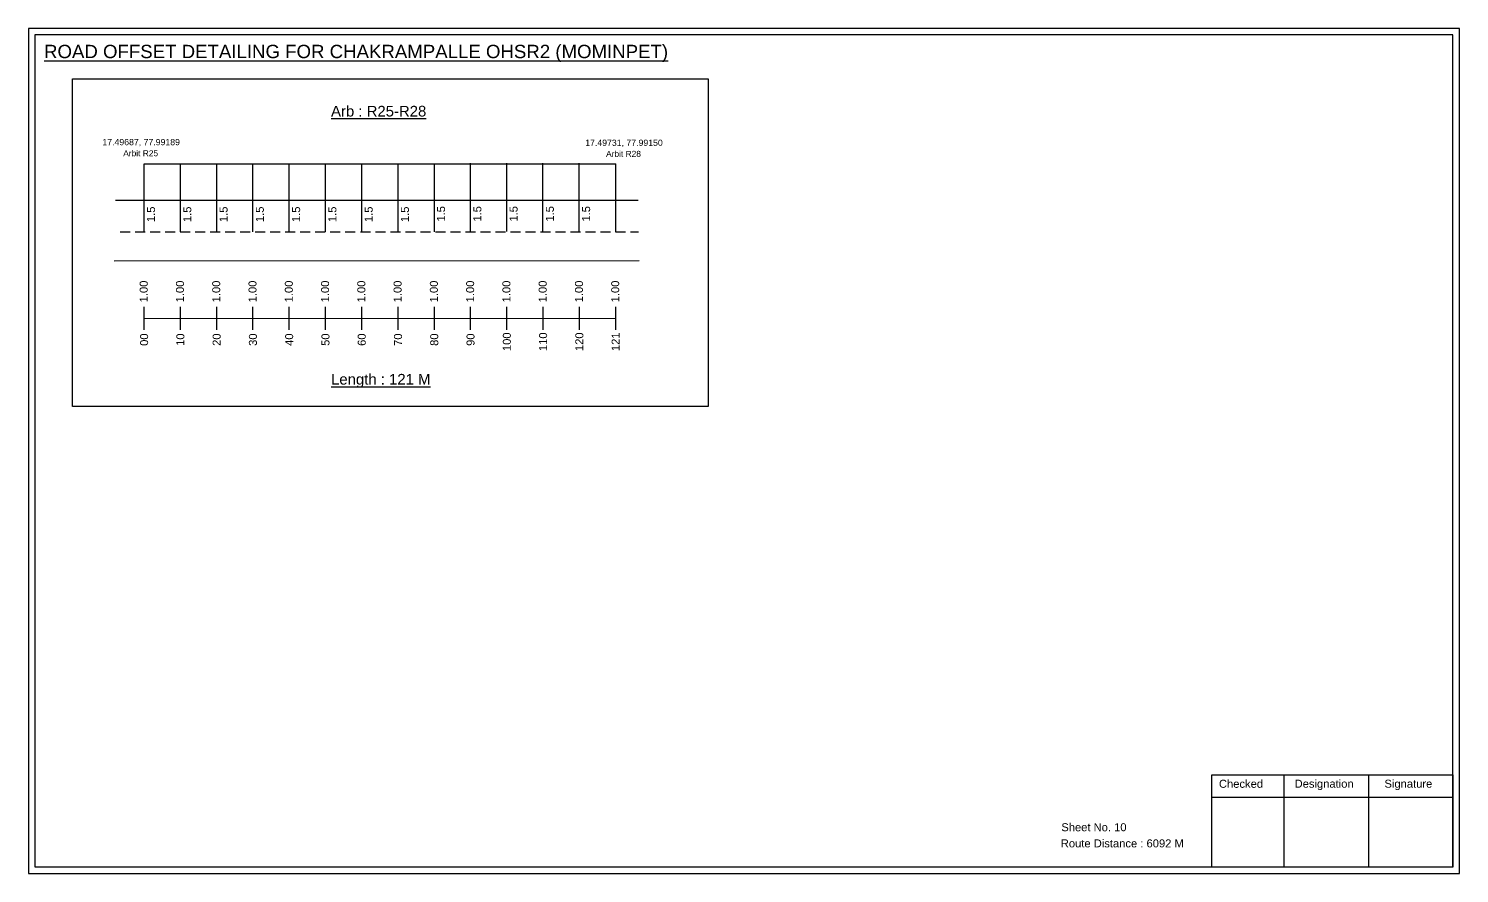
# Model space of a CAD drawing. Header units: inches. Extents: x 664 to 10563, y 382 to 1817.
# Drawn here: x 10026 to 10563, y 385 to 702 of the extents above; entities that cross this region are included whole.
import ezdxf

# ---------------------------------------------------------------- set-up
doc = ezdxf.new("R2010")
doc.units = ezdxf.units.IN
doc.header["$MEASUREMENT"] = 0
doc.linetypes.add('DASHED2', pattern=[0.375, 0.25, -0.125])
for name, color, linetype in [('PDF_Geometry', 7, 'Continuous'), ('PDF_Text', 5, 'Continuous'), ('pipe', 5, 'Continuous')]:
    doc.layers.add(name, color=color, linetype=linetype)
doc.styles.add('PDF Arial', font='arial.ttf')
doc.styles.get("Standard").update_dxf_attribs({"font": 'arial.ttf'})

msp = doc.modelspace()

# ---------------------------------------------------------------- linework, layer by layer
at = {"color": 5}
msp.add_line((10069.78, 650.92), (10246.58, 650.92), dxfattribs=at)
for p, q in [((10069.78, 625.39), (10069.78, 650.92)), ((10083.38, 625.39), (10083.38, 650.92)), ((10096.98, 625.39), (10096.98, 650.92)), ((10110.58, 625.39), (10110.58, 650.92)), ((10124.18, 625.39), (10124.18, 650.92)), ((10137.78, 625.39), (10137.78, 650.92)), ((10151.38, 625.39), (10151.38, 650.92)), ((10164.98, 625.39), (10164.98, 650.92)), ((10178.58, 625.39), (10178.58, 650.92)), ((10192.12, 625.57), (10192.12, 651.11)), ((10205.72, 625.57), (10205.72, 651.11)), ((10219.32, 625.57), (10219.32, 651.11)), ((10232.92, 625.57), (10232.92, 651.11)), ((10246.58, 625.39), (10246.58, 650.92)), ((10059.08, 637.27), (10254.96, 637.27)), ((10058.54, 614.59), (10255.37, 614.62))]:
    msp.add_line(p, q)
at = {"linetype": 'DASHED2', "ltscale": 15}
msp.add_line((10060.83, 625.39), (10255.11, 625.39), dxfattribs=at)
at = {"color": 217, "true_color": 0x93278f}
for p, q in [((10069.78, 588.69), (10069.78, 597.25)), ((10083.38, 588.69), (10083.38, 597.25)), ((10096.98, 588.69), (10096.98, 597.25)), ((10110.58, 588.69), (10110.58, 597.25)), ((10124.18, 588.69), (10124.18, 597.25)), ((10137.78, 588.69), (10137.78, 597.25)), ((10151.38, 588.69), (10151.38, 597.25)), ((10164.98, 588.69), (10164.98, 597.25)), ((10178.58, 588.69), (10178.58, 597.25)), ((10192.18, 588.69), (10192.18, 597.25)), ((10205.78, 588.69), (10205.78, 597.25)), ((10219.38, 588.69), (10219.38, 597.25)), ((10232.98, 588.69), (10232.98, 597.25)), ((10246.58, 588.69), (10246.58, 597.25)), ((10069.78, 592.96), (10246.58, 593.02))]:
    msp.add_line(p, q, dxfattribs=at)
at = {"layer": 'PDF_Geometry'}
for points in [[(10026.45, 701.6), (10026.45, 384.89), (10562.92, 384.89), (10562.92, 701.6)], [(10028.78, 699.28), (10028.78, 387.31), (10560.5, 387.31), (10560.5, 699.28)]]:
    msp.add_lwpolyline(points, close=True, dxfattribs=at)
at = {"layer": 'PDF_Geometry', "color": 242, "true_color": 0xcc1f26}
msp.add_lwpolyline([(10560.5, 387.22), (10470.16, 387.22), (10470.16, 421.83), (10560.5, 421.83)], close=True, dxfattribs=at)
for points in [[(10497.14, 421.83), (10497.14, 387.22)], [(10528.87, 421.83), (10528.87, 387.22)], [(10470.16, 413.45), (10560.5, 413.45)]]:
    msp.add_lwpolyline(points, dxfattribs=at)
at = {"layer": 'pipe', "color": 0}
msp.add_lwpolyline([(10042.88, 682.78), (10281.2, 682.78), (10281.2, 559.93), (10042.88, 559.93)], close=True, dxfattribs=at)

# ---------------------------------------------------------------- texts
at = {"color": 242, "true_color": 0xcd2027}
for s, height, p in [('%%UROAD OFFSET DETAILING FOR CHAKRAMPALLE OHSR2 (MOMINPET)', 5, (10032.23, 690.53)), ('%%UArb : R25-R28', 4, (10139.85, 668.65)), ('%%ULength : 121 M', 4, (10139.85, 568.15))]:
    msp.add_text(s, height=height, dxfattribs=at).set_placement(p)
at = {"color": 5}
for s, height, p in [('17.49687, 77.99189', 2.34, (10054.11, 657.89)), ('17.49731, 77.99150', 2.34, (10235.15, 657.65)), ('Arbit R25', 2.246, (10061.93, 653.76)), ('Arbit R28', 2.246, (10242.97, 653.53))]:
    msp.add_text(s, height=height, dxfattribs=at).set_placement(p)
for p in [(10073.85, 629.06), (10087.45, 629.06), (10101.05, 629.06), (10114.65, 629.06), (10128.25, 629.06), (10141.85, 629.06), (10155.45, 629.06), (10169.05, 629.06), (10182.59, 629.24), (10196.19, 629.24), (10209.79, 629.24), (10223.39, 629.24), (10236.99, 629.24)]:
    msp.add_text('1.5', height=3, rotation=90).set_placement(p)
at = {"color": 217, "true_color": 0x93278f}
for s, p in [('1.00', (10071.1, 598.98)), ('1.00', (10084.7, 598.98)), ('1.00', (10098.3, 598.98)), ('1.00', (10111.9, 598.98)), ('1.00', (10125.5, 598.98)), ('1.00', (10139.1, 598.98)), ('1.00', (10152.7, 598.98)), ('1.00', (10166.3, 598.98)), ('1.00', (10179.9, 598.98)), ('1.00', (10193.5, 598.98)), ('1.00', (10207.1, 598.98)), ('1.00', (10220.7, 598.98)), ('1.00', (10234.3, 598.98)), ('1.00', (10247.9, 598.98)), ('00', (10071.25, 582.66)), ('10', (10084.85, 582.66)), ('20', (10098.45, 582.66)), ('30', (10112.05, 582.66)), ('40', (10125.65, 582.66)), ('50', (10139.25, 582.66)), ('60', (10152.85, 582.66)), ('70', (10166.45, 582.66)), ('80', (10180.05, 582.66)), ('90', (10193.65, 582.66)), ('100', (10207.25, 580.71)), ('110', (10220.85, 580.71)), ('120', (10234.45, 580.71)), ('121', (10248.05, 580.71))]:
    msp.add_text(s, height=3, rotation=90, dxfattribs=at).set_placement(p)
for s, p in [('Sheet No. 10', (10413.66, 400.69)), ('Route Distance : 6092 M', (10413.47, 394.64))]:
    msp.add_text(s, height=3).set_placement(p)
at = {"layer": 'PDF_Text', "color": 7, "attachment_point": 7, "style": 'PDF Arial'}
for s, insert, char_height in [('Checked', (10472.77, 416.94), 3.001), ('Designation', (10501.14, 416.11), 3.0006), ('Signature', (10534.83, 416.11), 3.001)]:
    msp.add_mtext(s, dxfattribs=dict(at, insert=insert, char_height=char_height))

doc.saveas('drawing.dxf')
